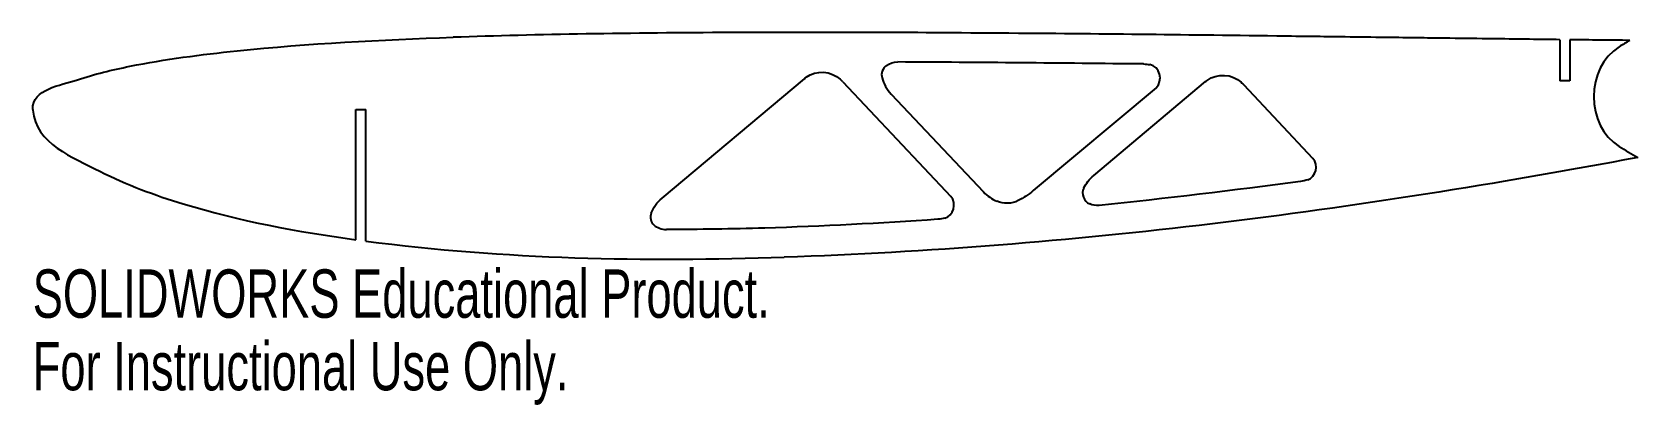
# Model space of a CAD drawing. Header units: millimetres. Extents: x 155 to 315, y -56 to -19.
import ezdxf

# ---------------------------------------------------------------- set-up
doc = ezdxf.new("R2010")
doc.units = ezdxf.units.MM
doc.styles.add('SLDTEXTSTYLE0', font='TXT', dxfattribs={"width": 0.7})

msp = doc.modelspace()

# ---------------------------------------------------------------- linework, layer by layer
at = {"color": 7, "linetype": 'Continuous', "lineweight": 25}
for p, q in [((307.61, -19.9), (307.61, -24)), ((308.61, -19.91), (308.61, -24)), ((217.85, -35.73), (232.07, -23.8)), ((308.61, -24), (307.61, -24)), ((235.91, -24.12), (246.72, -35.58)), ((240.75, -25.34), (249.97, -35.12)), ((267.23, -24.7), (254.95, -34.99)), ((261, -33.48), (272.18, -24.09)), ((282.92, -31.78), (276.04, -24.46)), ((187.24, -39.89), (187.24, -26.87)), ((187.24, -26.87), (188.24, -26.87)), ((188.24, -40.03), (188.24, -26.87))]:
    msp.add_line(p, q, dxfattribs=at)
for points, knots in [([(307.61, -19.9), (305.68, -19.88), (303.56, -19.85), (298.96, -19.79), (295.03, -19.74), (292.54, -19.71), (289.99, -19.68), (284.29, -19.6), (282.9, -19.59), (269.83, -19.42), (263.05, -19.34), (241.97, -19.18), (234.7, -19.14), (214.77, -19.23), (205.4, -19.37), (196.96, -19.66)], [0, 0, 0, 0, 0.0625, 0.0625, 0.125, 0.125, 0.1875, 0.1875, 0.25, 0.25, 0.5, 0.5, 0.75, 0.75, 1, 1, 1, 1]), ([(154.93, -26.88), (154.87, -24.82), (157.69, -24.48), (161.11, -23.33), (162.87, -22.92), (168.19, -21.84), (171.77, -21.39), (182.52, -20.28), (189.74, -19.91), (196.96, -19.66)], [0, 0, 0, 0, 0.125, 0.125, 0.25, 0.25, 0.5, 0.5, 1, 1, 1, 1]), ([(154.94, -26.95), (155.2, -30.3), (158.97, -31.68), (164.33, -34.42), (167.14, -35.44), (175.63, -38.03), (181.43, -39.1), (187.24, -39.89)], [0, 0, 0, 0, 0.25, 0.25, 0.5, 0.5, 1, 1, 1, 1])]:
    msp.add_open_spline(points, degree=3, knots=knots, dxfattribs=at)
for points in [[(314.61, -19.97), (312.61, -19.95), (310.61, -19.93), (308.61, -19.91)], [(313.54, -20.61), (310.16, -22.64), (310.16, -28.54), (313.54, -30.58)], [(314.61, -19.97), (314.25, -20.18), (313.89, -20.39), (313.54, -20.61)], [(240.29, -22.48), (240.59, -22.26), (240.99, -22.13), (241.4, -22.13)], [(265.99, -22.33), (257.83, -22.24), (249.59, -22.17), (241.4, -22.13)], [(265.99, -22.33), (266.2, -22.33), (266.41, -22.35), (266.61, -22.39)], [(267.23, -24.7), (267.99, -24.05), (267.59, -22.55), (266.61, -22.39)], [(232.07, -23.8), (232.13, -23.75), (232.19, -23.7), (232.25, -23.65)], [(232.25, -23.65), (233.25, -22.91), (234.77, -23.01), (235.66, -23.86)], [(235.91, -24.12), (235.83, -24.03), (235.75, -23.95), (235.66, -23.86)], [(240.29, -22.48), (239.89, -22.75), (239.71, -23.28), (239.84, -23.72)], [(239.84, -23.72), (239.99, -24.28), (240.31, -24.87), (240.75, -25.34)], [(272.18, -24.09), (272.23, -24.05), (272.28, -24.01), (272.33, -23.97)], [(272.33, -23.97), (273.32, -23.22), (274.85, -23.31), (275.74, -24.16)], [(275.74, -24.16), (275.84, -24.26), (275.94, -24.36), (276.04, -24.46)], [(154.93, -26.88), (154.93, -26.9), (154.94, -26.92), (154.94, -26.94)], [(154.94, -26.95), (154.94, -26.94), (154.94, -26.94), (154.94, -26.94)], [(315.4, -31.67), (287.16, -36.99), (258.67, -40.71), (230.06, -41.64)], [(282.4, -33.9), (283.21, -33.63), (283.52, -32.42), (282.92, -31.78)], [(313.54, -30.58), (314.15, -30.95), (314.77, -31.31), (315.4, -31.67)], [(260, -34.73), (260.22, -34.29), (260.57, -33.83), (261, -33.48)], [(249.97, -35.12), (250.35, -35.52), (250.82, -35.84), (251.32, -36.05)], [(254.95, -34.99), (254.49, -35.38), (253.98, -35.72), (253.45, -35.98)], [(260, -34.73), (259.72, -35.28), (260, -36.06), (260.6, -36.32)], [(281.66, -34.08), (274.94, -34.97), (268.21, -35.78), (261.54, -36.46)], [(282.4, -33.9), (282.17, -33.98), (281.92, -34.04), (281.66, -34.08)], [(216.76, -37.23), (216.96, -36.72), (217.34, -36.15), (217.85, -35.73)], [(246.11, -37.74), (246.97, -37.52), (247.35, -36.24), (246.72, -35.58)], [(253.45, -35.98), (252.8, -36.31), (252, -36.34), (251.32, -36.05)], [(261.54, -36.46), (261.21, -36.49), (260.88, -36.44), (260.6, -36.32)], [(216.76, -37.23), (216.6, -37.63), (216.71, -38.13), (217.05, -38.43)], [(217.05, -38.43), (217.35, -38.69), (217.81, -38.87), (218.28, -38.87)], [(245.43, -37.85), (239.66, -38.25), (233.88, -38.56), (228.11, -38.73)], [(246.11, -37.74), (245.89, -37.79), (245.66, -37.83), (245.43, -37.85)], [(188.24, -40.03), (202.13, -41.85), (216.12, -42.1), (230.06, -41.64)], [(228.11, -38.73), (224.83, -38.82), (221.56, -38.87), (218.28, -38.87)]]:
    msp.add_open_spline(points, degree=3, dxfattribs=at)

# ---------------------------------------------------------------- texts
at = {"color": 7, "linetype": 'Continuous', "char_height": 4.8336, "attachment_point": 1, "style": 'SLDTEXTSTYLE0'}
for s, insert in [('SOLIDWORKS Educational Product.', (154.93, -42.86)), ('For Instructional Use Only.', (154.93, -50.11))]:
    msp.add_mtext(s, dxfattribs=dict(at, insert=insert))

doc.saveas('drawing.dxf')
